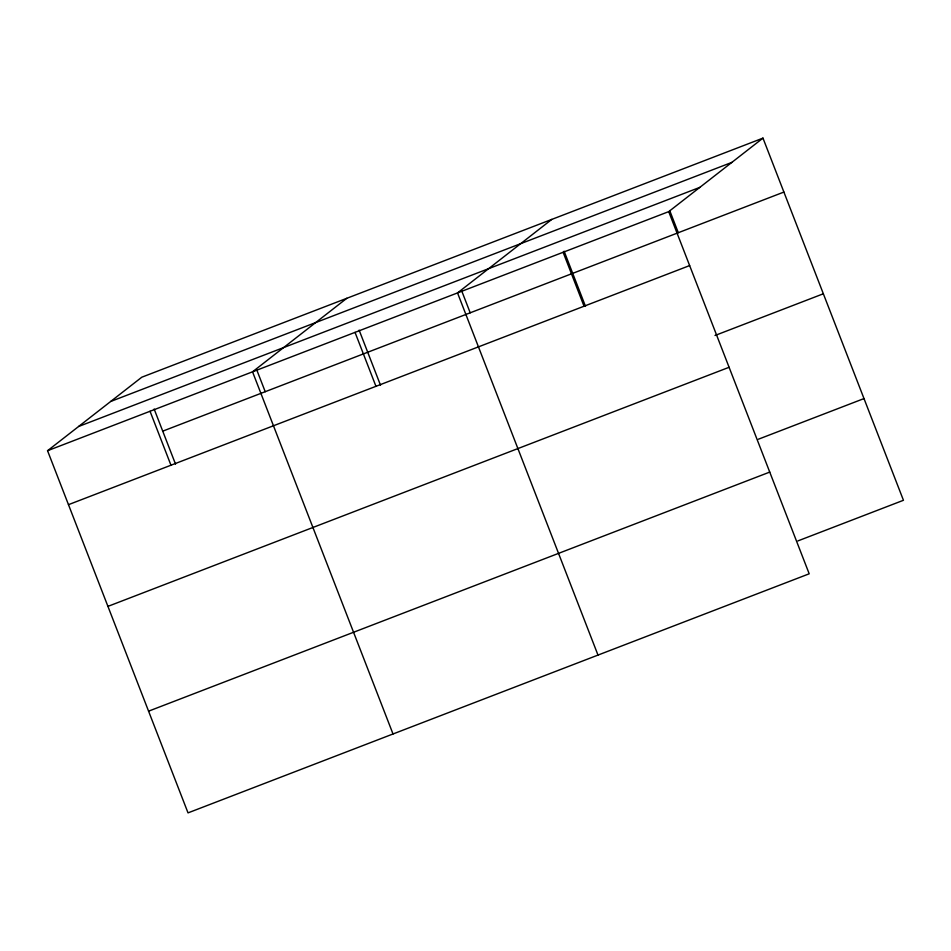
<?xml version="1.0" encoding="UTF-8"?>
<svg xmlns="http://www.w3.org/2000/svg" width="951" height="951" viewBox="0 0 951 951"><rect width="100%" height="100%" fill="white"/><g stroke="black" fill="none" stroke-linecap="round" stroke-linejoin="round"><path stroke-width="1.43" d="M762.975 138.121L668.719 211.633L809.194 573.798L188.025 812.879L47.55 450.715L141.806 377.202L762.975 138.121L903.45 500.285L797.853 540.929M346.794 298.305L252.538 371.817L393.013 733.982M551.782 219.408L457.526 292.92L597.989 655.084M110.708 401.465L731.866 162.383M78.66 426.464L699.817 187.371M47.55 450.715L668.719 211.633M162.74 431.148L783.897 192.066M68.472 504.672L689.641 265.579M715.009 335.477L823.352 293.776M107.927 606.381L729.096 367.288M758.399 439.219L863.995 398.576M148.57 711.17L769.739 472.088M669.718 210.575L678.301 232.71M564.121 251.219L585.495 306.341M563.123 252.277L584.045 306.222M461.627 290.673L470.21 312.808M359.133 330.128L380.519 385.238M355.032 332.375L375.954 386.32M256.639 369.57L265.222 391.705M154.145 409.025L175.531 464.136M150.044 411.272L170.966 465.217"/></g></svg>
